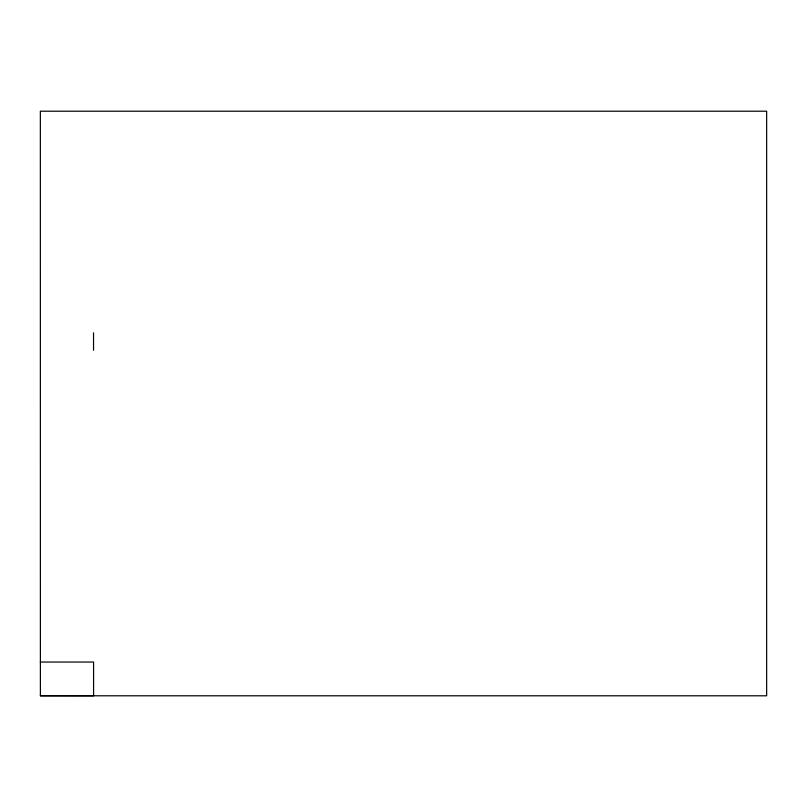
<?xml version="1.0" encoding="UTF-8"?>
<svg xmlns="http://www.w3.org/2000/svg" width="807" height="807" viewBox="0 0 807 807"><rect width="100%" height="100%" fill="white"/><g stroke="black" fill="none" stroke-linecap="round" stroke-linejoin="round"><path stroke-width="1.21" d="M40.35 662.043L93.582 662.043L93.582 695.795L40.39 695.745L40.35 111.205L766.65 111.205L766.65 695.795L40.35 695.795M93.541 332.857L93.541 350.309"/></g></svg>
